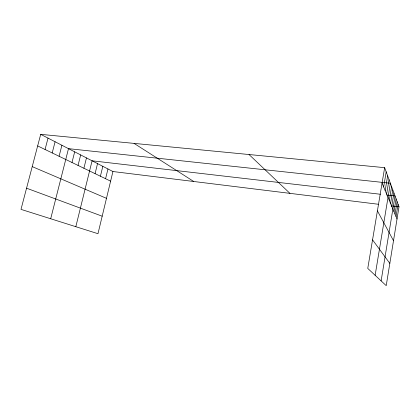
<?xml version="1.0" encoding="UTF-8"?>
<svg xmlns="http://www.w3.org/2000/svg" width="420" height="420" viewBox="0 0 420 420"><rect width="100%" height="100%" fill="white"/><g stroke="black" fill="none" stroke-linecap="round" stroke-linejoin="round"><path stroke-width="0.63" d="M395.036 214.184L397.084 201.584M396.05 216.62L398.06 204.246M384.652 167.664L399 206.808L386.221 285.653L367.762 268.417L384.652 167.664L40.698 134.347L21 209.375L97.976 233.704L112.927 171.528L40.698 134.347M390.553 203.453L392.789 189.861M391.739 206.299L393.929 192.969M381.124 280.896L395.02 195.951L386.836 195.006M393.981 211.659L396.07 198.823M386.631 194.066L389.03 179.613M375.133 275.3L390.364 183.246L68.497 148.654L50.689 218.762M389.314 200.487L391.598 186.622M383.654 186.942L386.18 171.833M385.177 190.585L387.639 175.812M105.588 178.721L107.951 168.961M100.412 176.216L102.821 166.325M95.072 173.644L97.535 163.601M75.82 226.7L92.085 160.797L380.478 194.266M83.9 168.247L86.468 157.904M78.041 165.417L80.671 154.922M71.993 162.498L74.681 151.841M59.089 156.266L61.908 145.262M52.201 152.943L55.088 141.755M45.061 149.494L48.022 138.117M112.927 171.528L378.326 204.257M391.193 205.847L399 206.808M26.56 188.197L102.186 216.195M32.225 166.625L106.481 198.329M37.658 145.918L110.612 181.146M134.059 143.388L193.746 181.493M249.008 154.523L289.942 193.358M372.55 239.841L389.834 263.387M377.412 210.84L393.503 240.713M382.058 183.12L397.031 218.962"/></g></svg>
